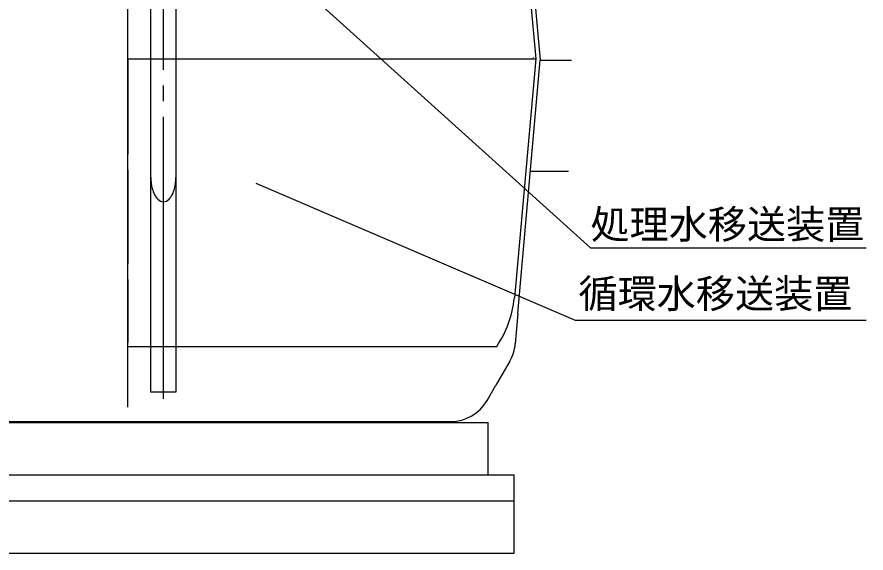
# Model space of a CAD drawing. Units: millimetres, scale not verified. Extents: x -8093 to 8093, y -5792 to 5792.
# Drawn here: x -4572 to -2944, y -3411 to -2384 of the extents above; entities that cross this region are included whole.
import ezdxf
from ezdxf.enums import TextEntityAlignment as Align

# ---------------------------------------------------------------- set-up
doc = ezdxf.new("R2010")
doc.units = ezdxf.units.MM
doc.header["$LTSCALE"] = 30
for name, pattern in [('LONG_CHAIN', [21, 18, -1, 1, -1]), ('LONG_DASHED1', [7, 6, -1]), ('LONG_DASHED2', [13, 12, -1])]:
    doc.linetypes.add(name, pattern=pattern)
doc.layers.add('0-1_00クル-フ-0躯体', color=3, linetype='Continuous', lineweight=25)
doc.layers.add('0-2_00クル-フ-1機器', color=2, linetype='Continuous', lineweight=25)
doc.styles.add('ＭＳ ゴシック', font='')
doc.styles.get('ＭＳ ゴシック').set_extended_font_data('MS Gothic')

msp = doc.modelspace()

# ---------------------------------------------------------------- linework, layer by layer
at = {"layer": '0-1_00クル-フ-0躯体'}
for p, q in [((-3633.16, -1734.51), (-3569.1, -2466.82)), ((-4359.1, -3131.4), (-4359.1, -1753.82)), ((-4315.1, -2691.44), (-4315.1, -1852.75)), ((-4267.1, -1852.75), (-4267.1, -2691.44)), ((-3617.19, -2011.61), (-3577.54, -2463.88)), ((-4359.1, -2463.88), (-3577.54, -2463.88)), ((-3577.56, -2464.15), (-3618.42, -2922.11)), ((-3611.53, -2951.8), (-3569.1, -2466.82)), ((-3581.55, -2461.78), (-3581.55, -2461.7)), ((-3581.55, -2461.78), (-3581.55, -2461.7)), ((-3581.55, -2461.78), (-3581.55, -2461.7)), ((-3577.56, -2464.15), (-3577.54, -2463.88)), ((-3587.66, -2679.02), (-3514.89, -2679.02)), ((-3611.53, -2951.8), (-3616.62, -3010.07)), ((-4359.1, -3014.98), (-3651.88, -3014.98)), ((-3627.04, -3043.1), (-3653.66, -3089.21)), ((-3670.76, -3118.82), (-3653.66, -3089.21)), ((-5798.15, -3158.82), (-3740.04, -3158.82))]:
    msp.add_line(p, q, dxfattribs=at)
at = {"layer": '0-1_00クル-フ-0躯体', "linetype": 'LONG_CHAIN'}
msp.add_line((-4291.1, -3115.24), (-4291.1, -1760.48), dxfattribs=at)
at = {"layer": '0-1_00クル-フ-0躯体', "linetype": 'LONG_DASHED1'}
for q in [(-4359.1, -1964.11), (-4359.1, -3007.47)]:
    msp.add_line((-4359.1, -2466.82), q, dxfattribs=at)
at = {"layer": '0-1_00クル-フ-0躯体', "color": 4}
for p, q in [((-4029.92, -2323.67), (-3472.26, -2826.13)), ((-3472.26, -2826.13), (-2944.32, -2826.13)), ((-3493.84, -2964.77), (-2944.32, -2964.77))]:
    msp.add_line(p, q, dxfattribs=at)
at = {"layer": '0-1_00クル-フ-0躯体', "color": 7}
msp.add_line((-3569.1, -2466.82), (-3509.1, -2466.82), dxfattribs=at)
at = {"layer": '0-1_00クル-フ-0躯体', "linetype": 'LONG_DASHED2'}
for p, q in [((-4315.1, -3013.36), (-4315.1, -2691.44)), ((-4267.1, -2691.44), (-4267.1, -3013.36))]:
    msp.add_line(p, q, dxfattribs=at)
at = {"layer": '0-1_00クル-フ-0躯体'}
for points in [[(-4359.1, -3014.98), (-4359.1, -2464.9), (-4359.1, -1782.92)], [(-4267.1, -3013.36), (-4267.1, -3102.75), (-4315.1, -3102.75), (-4315.1, -3013.36)]]:
    msp.add_lwpolyline(points, dxfattribs=at)
at = {"layer": '0-1_00クル-フ-0躯体', "color": 4}
msp.add_lwpolyline([(-4113.95, -2702.17), (-3501.84, -2964.77), (-3493.84, -2964.77)], dxfattribs=at)
at = {"layer": '0-1_00クル-フ-0躯体'}
for centre, radius, start, end in [((-4230.67, -2691.74), 84.42, 179.79516, 194.07428), ((-4351.52, -2691.74), 84.42, 345.92572, 0.20484), ((-4255.83, -2698.09), 58.47, 194.03262, 206.71269), ((-4326.36, -2698.09), 58.47, 333.28731, 345.96738), ((-4277.91, -2709.41), 33.66, 206.39204, 224.72514), ((-4290.44, -2722.43), 15.61, 223.15819, 267.60883), ((-4291.75, -2722.43), 15.61, 272.39117, 316.84181), ((-4304.28, -2709.41), 33.66, 315.27486, 333.60796), ((-3828.54, -2898.87), 211.4, 326.68442, 353.68831), ((-3696.32, -3003.1), 80, 330, 355), ((-3740.04, -3078.82), 80, 270, 330)]:
    msp.add_arc(centre, radius, start, end, dxfattribs=at)
at = {"layer": '0-2_00クル-フ-1機器'}
for p, q in [((-5868.57, -3160.82), (-3668.57, -3160.82)), ((-3668.57, -3260.82), (-3668.57, -3160.82)), ((-5918.57, -3260.82), (-3618.57, -3260.82)), ((-3618.57, -3360.82), (-3618.57, -3260.82)), ((-5918.57, -3310.82), (-3618.57, -3310.82)), ((-3618.57, -3410.82), (-3618.57, -3310.82)), ((-5918.57, -3410.82), (-3618.57, -3410.82))]:
    msp.add_line(p, q, dxfattribs=at)

# ---------------------------------------------------------------- texts
at = {"layer": '0-1_00クル-フ-0躯体', "color": 4, "style": 'ＭＳ ゴシック'}
for s, p in [('処理水移送装置', (-3472.58, -2825.07)), ('循環水移送装置', (-3495.61, -2957.93))]:
    msp.add_text(s, height=54.99, dxfattribs=at).set_placement(p, align=Align.BOTTOM_LEFT)

doc.saveas('drawing.dxf')
